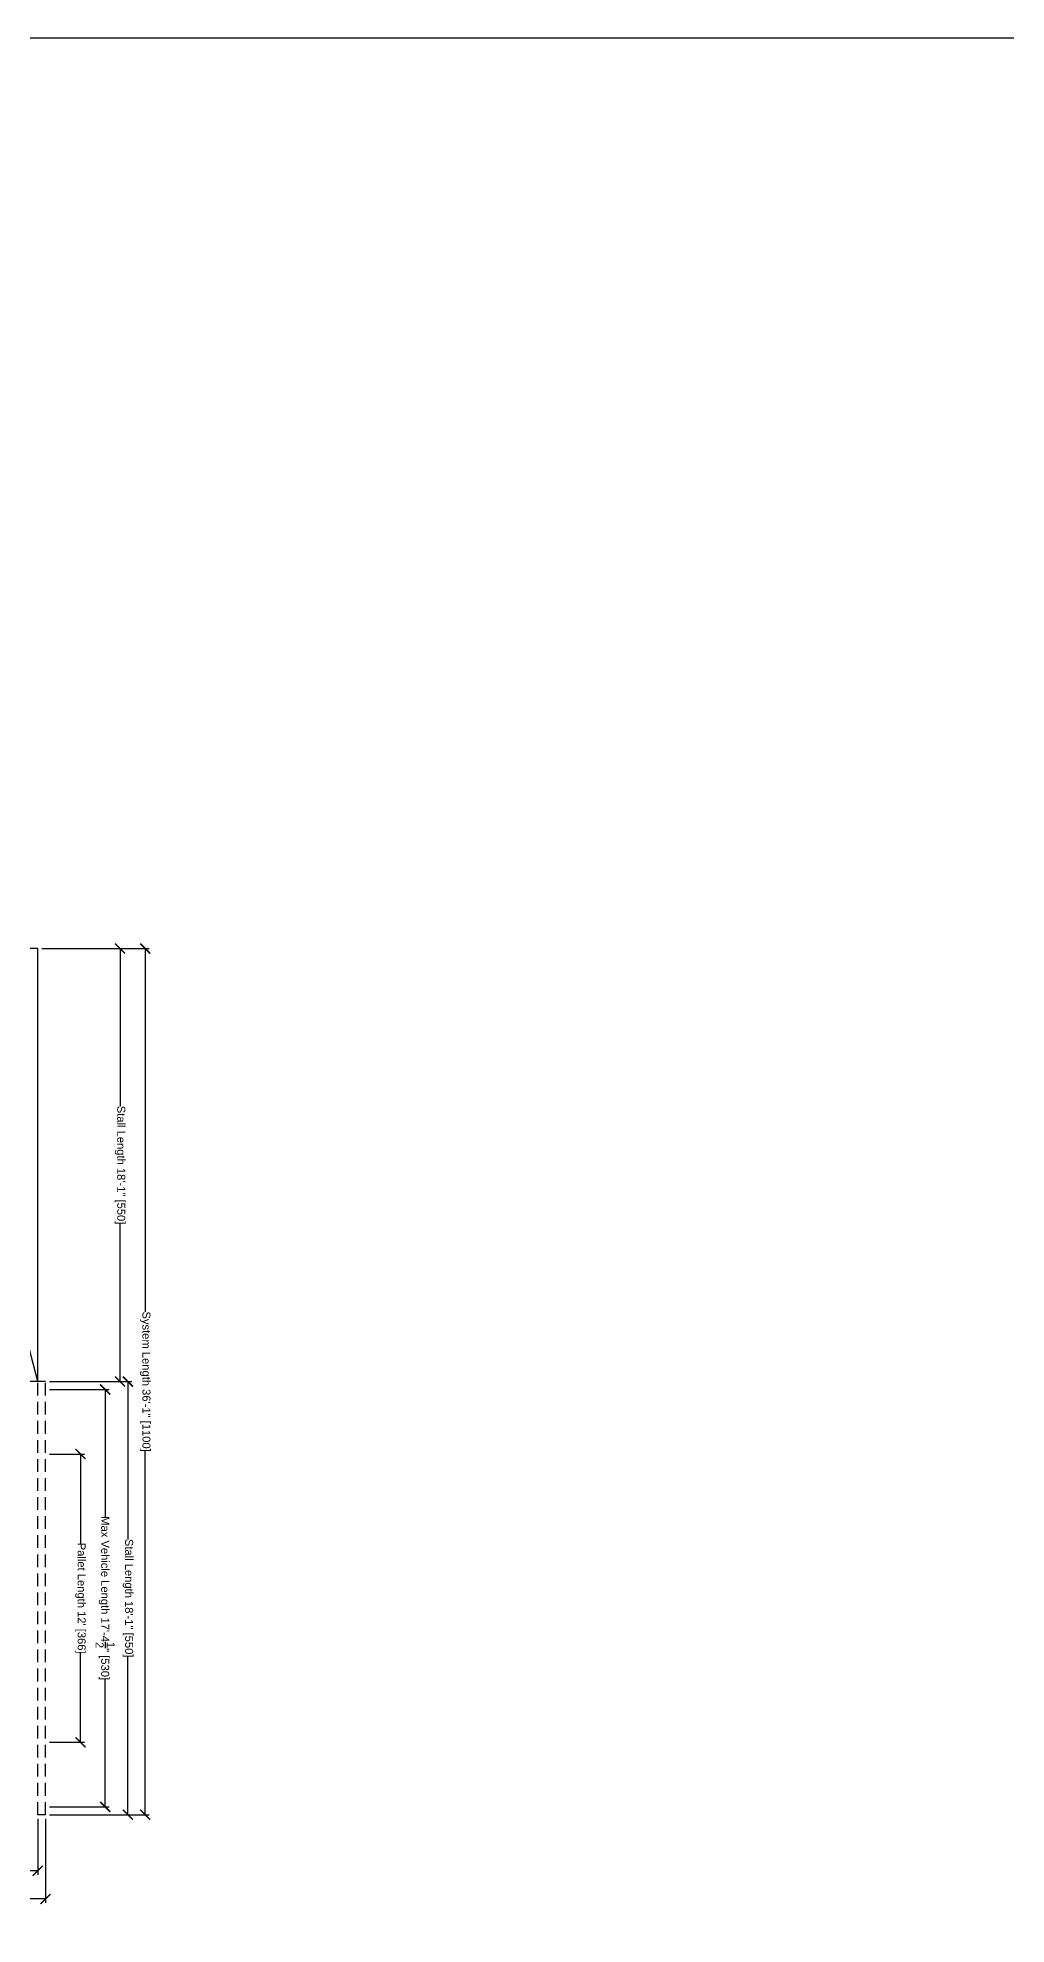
# Model space of a CAD drawing. Extents: x -210816 to 22943, y 10566 to 41486.
# Drawn here: x 19148 to 19632, y 20954 to 21897 of the extents above; entities that cross this region are included whole.
import ezdxf

# ---------------------------------------------------------------- set-up
doc = ezdxf.new("R2010")
doc.units = 0
doc.header["$MEASUREMENT"] = 0
doc.linetypes.add('HIDDEN', pattern=[9.525, 6.35, -3.175])
doc.layers.get('0').update_dxf_attribs({"linetype": 'CONTINUOUS'})
doc.layers.get('DEFPOINTS').update_dxf_attribs({"linetype": 'CONTINUOUS'})
doc.layers.add('DIM', color=6, linetype='CONTINUOUS')
doc.layers.add('KLAUS', color=30, linetype='CONTINUOUS')
doc.styles.get("Standard").update_dxf_attribs({"font": 'arial.ttf'})
doc.dimstyles.get("Standard").update_dxf_attribs({"dimtxt": 5, "dimasz": 5, "dimexe": 2, "dimexo": 2, "dimgap": 0.09, "dimtad": 0, "dimtih": 1, "dimtoh": 1, "dimdec": 1, "dimzin": 0, "dimdsep": 46, "dimlunit": 4, "dimtxsty": 'Standard', "dimblk": 'ARCHTICK', "dimcen": -0.09, "dimadec": 0, "dimazin": 0, "dimtfac": 1, "dimtdec": 4, "dimtofl": 0, "dimtmove": 0, "dimatfit": 3, "dimldrblk": 'ARCHTICK', "dimfxl": 1, "dimtolj": 1, "dimtzin": 0, "dimarcsym": 0})

# ---------------------------------------------------------------- blocks, each defined once
blk = doc.blocks.new('A$C19511')
at = {"layer": 'KLAUS', "linetype": 'HIDDEN'}
for p, q in [((0, 0), (0, 216.535)), ((3.937, 216.535), (0, 216.535)), ((3.937, 0), (3.937, 216.535)), ((3.937, 0), (0, 0))]:
    blk.add_line(p, q, dxfattribs=at)
blk = doc.blocks.new('A$C15044')
for p, q in [((0, 0), (0, 216.53)), ((113.39, 216.53), (0, 216.53)), ((52.52, 200.03), (56.69, 216.53)), ((60.87, 200.03), (56.69, 216.53)), ((113.39, 0), (113.39, 216.53)), ((97.37, 200.03), (16.02, 200.03)), ((16.02, 190.33), (16.02, 200.03)), ((18.24, 197.32), (16.02, 200.03)), ((95.15, 197.32), (97.37, 200.03)), ((97.37, 190.33), (97.37, 200.03)), ((0, 0), (50.07, 190.33)), ((18.24, 193.03), (16.02, 190.33)), ((97.37, 190.33), (16.02, 190.33)), ((18.24, 193.03), (18.24, 197.32)), ((95.15, 197.32), (18.24, 197.32)), ((95.15, 193.03), (18.24, 193.03)), ((113.39, 0), (63.32, 190.33)), ((95.15, 193.03), (95.15, 197.32)), ((95.15, 193.03), (97.37, 190.33)), ((113.39, 0), (0, 0))]:
    blk.add_line(p, q)
blk = doc.blocks.new('_ARCHTICK')
at = {"color": 0, "linetype": 'ByBlock', "const_width": 0.15}
blk.add_lwpolyline([(-0.5, -0.5), (0.5, 0.5)], dxfattribs=at)
blk = doc.blocks.new('*D18599')
at = {"layer": 'DEFPOINTS', "color": 0}
for p in [(19034.29, 21009.01), (19147.67, 21009.01), (19147.67, 20981)]:
    blk.add_point(p, dxfattribs=at)
at = {"layer": 'DIM', "color": 0, "lineweight": -2}
for p, q in [((19034.29, 21007.01), (19034.29, 20979)), ((19147.67, 21007.01), (19147.67, 20979)), ((19034.29, 20981), (19063.07, 20981)), ((19147.67, 20981), (19118.89, 20981))]:
    blk.add_line(p, q, dxfattribs=at)
at = {"layer": 'DIM', "color": 0, "lineweight": -2, "xscale": 5, "yscale": 5, "zscale": 5, "rotation": 180}
blk.add_blockref('_ARCHTICK', (19034.29, 20981), dxfattribs=at)
at = {"layer": 'DIM', "color": 0, "lineweight": -2, "xscale": 5, "yscale": 5, "zscale": 5}
blk.add_blockref('_ARCHTICK', (19147.67, 20981), dxfattribs=at)
at = {"layer": 'DIM', "color": 0, "insert": (19090.98, 20981), "char_height": 4, "attachment_point": 5}
blk.add_mtext('\\A1;Stall Width 9\'-5{\\H1.000000x;\\S1/2;}" [288]', dxfattribs=at)
blk = doc.blocks.new('*D18601')
at = {"layer": 'DEFPOINTS', "color": 0}
for p in [(18236.65, 21009.01), (19151.61, 21009.01), (19151.61, 20966.89)]:
    blk.add_point(p, dxfattribs=at)
at = {"layer": 'DIM', "color": 0, "lineweight": -2}
for p, q in [((18236.65, 21007.01), (18236.65, 20964.89)), ((19151.61, 21007.01), (19151.61, 20964.89)), ((18236.65, 20966.89), (18660.71, 20966.89)), ((19151.61, 20966.89), (18727.55, 20966.89))]:
    blk.add_line(p, q, dxfattribs=at)
at = {"layer": 'DIM', "color": 0, "lineweight": -2, "xscale": 5, "yscale": 5, "zscale": 5, "rotation": 180}
blk.add_blockref('_ARCHTICK', (18236.65, 20966.89), dxfattribs=at)
at = {"layer": 'DIM', "color": 0, "lineweight": -2, "xscale": 5, "yscale": 5, "zscale": 5}
blk.add_blockref('_ARCHTICK', (19151.61, 20966.89), dxfattribs=at)
at = {"layer": 'DIM', "color": 0, "insert": (18694.13, 20966.89), "char_height": 4, "attachment_point": 5}
blk.add_mtext('\\A1;System Width 76\'-3" [2324]', dxfattribs=at)
blk = doc.blocks.new('*D18675')
at = {"layer": 'DEFPOINTS', "color": 0}
for p in [(19151.61, 21189.33), (19151.61, 21045.23), (19169.03, 21045.23)]:
    blk.add_point(p, dxfattribs=at)
at = {"layer": 'DIM', "color": 0, "lineweight": -2}
for p, q in [((19153.61, 21189.33), (19171.03, 21189.33)), ((19169.03, 21189.33), (19169.03, 21144.67)), ((19169.03, 21045.23), (19169.03, 21089.9)), ((19153.61, 21045.23), (19171.03, 21045.23))]:
    blk.add_line(p, q, dxfattribs=at)
at = {"layer": 'DIM', "color": 0, "lineweight": -2, "xscale": 5, "yscale": 5, "zscale": 5}
for p, rotation in [((19169.03, 21189.33), 90), ((19169.03, 21045.23), 270)]:
    blk.add_blockref('_ARCHTICK', p, dxfattribs=dict(at, rotation=rotation))
at = {"layer": 'DIM', "color": 0, "insert": (19169.03, 21117.28), "char_height": 4, "attachment_point": 5, "rotation": 270}
blk.add_mtext("\\A1;Pallet Length 12' [366]", dxfattribs=at)
blk = doc.blocks.new('*D18676')
at = {"layer": 'DEFPOINTS', "color": 0}
for p in [(19151.61, 21221.61), (19151.61, 21012.95), (19181.38, 21012.95)]:
    blk.add_point(p, dxfattribs=at)
at = {"layer": 'DIM', "color": 0, "lineweight": -2}
for p, q in [((19153.61, 21221.61), (19183.38, 21221.61)), ((19181.38, 21221.61), (19181.38, 21157.84)), ((19181.38, 21012.95), (19181.38, 21076.72)), ((19153.61, 21012.95), (19183.38, 21012.95))]:
    blk.add_line(p, q, dxfattribs=at)
at = {"layer": 'DIM', "color": 0, "lineweight": -2, "xscale": 5, "yscale": 5, "zscale": 5}
for p, rotation in [((19181.38, 21221.61), 90), ((19181.38, 21012.95), 270)]:
    blk.add_blockref('_ARCHTICK', p, dxfattribs=dict(at, rotation=rotation))
at = {"layer": 'DIM', "color": 0, "insert": (19181.38, 21117.28), "char_height": 4, "attachment_point": 5, "rotation": 270}
blk.add_mtext('\\A1;Max Vehicle Length 17\'-4{\\H1.000000x;\\S1/2;}" [530]', dxfattribs=at)
blk = doc.blocks.new('*D18677')
at = {"layer": 'DEFPOINTS', "color": 0}
for p in [(19155.55, 21225.55), (19155.55, 21009.01), (19192.74, 21009.01)]:
    blk.add_point(p, dxfattribs=at)
at = {"layer": 'DIM', "color": 0, "lineweight": -2}
for p, q in [((19157.55, 21225.55), (19194.74, 21225.55)), ((19192.74, 21225.55), (19192.74, 21146.68)), ((19192.74, 21009.01), (19192.74, 21087.89)), ((19157.55, 21009.01), (19194.74, 21009.01))]:
    blk.add_line(p, q, dxfattribs=at)
at = {"layer": 'DIM', "color": 0, "lineweight": -2, "xscale": 5, "yscale": 5, "zscale": 5}
for p, rotation in [((19192.74, 21225.55), 90), ((19192.74, 21009.01), 270)]:
    blk.add_blockref('_ARCHTICK', p, dxfattribs=dict(at, rotation=rotation))
at = {"layer": 'DIM', "color": 0, "insert": (19192.74, 21117.28), "char_height": 4, "attachment_point": 5, "rotation": 270}
blk.add_mtext('\\A1;Stall Length 18\'-1" [550]', dxfattribs=at)
blk = doc.blocks.new('*D18678')
at = {"layer": 'DEFPOINTS', "color": 0}
for p in [(19147.67, 21442.08), (19151.61, 21225.55), (19188.8, 21225.55)]:
    blk.add_point(p, dxfattribs=at)
at = {"layer": 'DIM', "color": 0, "lineweight": -2}
for p, q in [((19149.67, 21442.08), (19190.8, 21442.08)), ((19188.8, 21442.08), (19188.8, 21363.21)), ((19188.8, 21225.55), (19188.8, 21304.42)), ((19153.61, 21225.55), (19190.8, 21225.55))]:
    blk.add_line(p, q, dxfattribs=at)
at = {"layer": 'DIM', "color": 0, "lineweight": -2, "xscale": 5, "yscale": 5, "zscale": 5}
for p, rotation in [((19188.8, 21442.08), 90), ((19188.8, 21225.55), 270)]:
    blk.add_blockref('_ARCHTICK', p, dxfattribs=dict(at, rotation=rotation))
at = {"layer": 'DIM', "color": 0, "insert": (19188.8, 21333.82), "char_height": 4, "attachment_point": 5, "rotation": 270}
blk.add_mtext('\\A1;Stall Length 18\'-1" [550]', dxfattribs=at)
blk = doc.blocks.new('*D18679')
at = {"layer": 'DEFPOINTS', "color": 0}
for p in [(19147.67, 21442.08), (19151.61, 21009.01), (19201.39, 21009.01)]:
    blk.add_point(p, dxfattribs=at)
at = {"layer": 'DIM', "color": 0, "lineweight": -2}
for p, q in [((19149.67, 21442.08), (19203.39, 21442.08)), ((19201.39, 21442.08), (19201.39, 21260.37)), ((19201.39, 21009.01), (19201.39, 21190.73)), ((19153.61, 21009.01), (19203.39, 21009.01))]:
    blk.add_line(p, q, dxfattribs=at)
at = {"layer": 'DIM', "color": 0, "lineweight": -2, "xscale": 5, "yscale": 5, "zscale": 5}
for p, rotation in [((19201.39, 21442.08), 90), ((19201.39, 21009.01), 270)]:
    blk.add_blockref('_ARCHTICK', p, dxfattribs=dict(at, rotation=rotation))
at = {"layer": 'DIM', "color": 0, "insert": (19201.39, 21225.55), "char_height": 4, "attachment_point": 5, "rotation": 270}
blk.add_mtext('\\A1;System Length 36\'-1" [1100]', dxfattribs=at)

msp = doc.modelspace()

# ---------------------------------------------------------------- linework, layer by layer
at = {"layer": 'DIM'}
msp.add_line((10528.36, 21897.43), (22942.79, 21897.43), dxfattribs=at)

# ---------------------------------------------------------------- block references
msp.add_blockref('A$C15044', (19034.29, 21225.55))
msp.add_blockref('A$C19511', (19147.67, 21009.01), dxfattribs=at)

# ---------------------------------------------------------------- dimensions: what is measured, and where the dimension line sits
for base, p1, p2, text, override, picture, middle in [((19188.8, 21225.55), (19147.67, 21442.08), (19151.61, 21225.55), 'Stall Length <>', {"dimtxt": 4, "dimdec": 0}, '*D18678', (19188.8, 21333.82)), ((19201.39, 21009.01), (19147.67, 21442.08), (19151.61, 21009.01), 'System Length <>', {"dimtxt": 4, "dimdec": 0}, '*D18679', (19201.39, 21225.55)), ((19181.38, 21012.95), (19151.61, 21221.61), (19151.61, 21012.95), 'Max Vehicle Length <>', {"dimtxt": 4}, '*D18676', (19181.38, 21117.28)), ((19192.74, 21009.01), (19155.55, 21225.55), (19155.55, 21009.01), 'Stall Length <>', {"dimtxt": 4, "dimdec": 0}, '*D18677', (19192.74, 21117.28)), ((19169.03, 21045.23), (19151.61, 21189.33), (19151.61, 21045.23), 'Pallet Length <>', {"dimtxt": 4}, '*D18675', (19169.03, 21117.28))]:
    dim = msp.add_linear_dim(base=base, p1=p1, p2=p2, angle=90, text=text, dimstyle='Standard', override=override, dxfattribs=at)
    dim.commit()
    dim.dimension.update_dxf_attribs({"geometry": picture, "text_midpoint": middle, "text_rotation": 270})
for base, p1, p2, text, picture, middle in [((19151.61, 20966.89), (18236.65, 21009.01), (19151.61, 21009.01), 'System Width <>', '*D18601', (18694.13, 20966.89)), ((19147.67, 20981), (19034.29, 21009.01), (19147.67, 21009.01), 'Stall Width <>', '*D18599', (19090.98, 20981))]:
    dim = msp.add_linear_dim(base=base, p1=p1, p2=p2, text=text, dimstyle='Standard', override={"dimtxt": 4}, dxfattribs=at)
    dim.commit()
    dim.dimension.update_dxf_attribs({"geometry": picture, "text_midpoint": middle})

doc.saveas('drawing.dxf')
